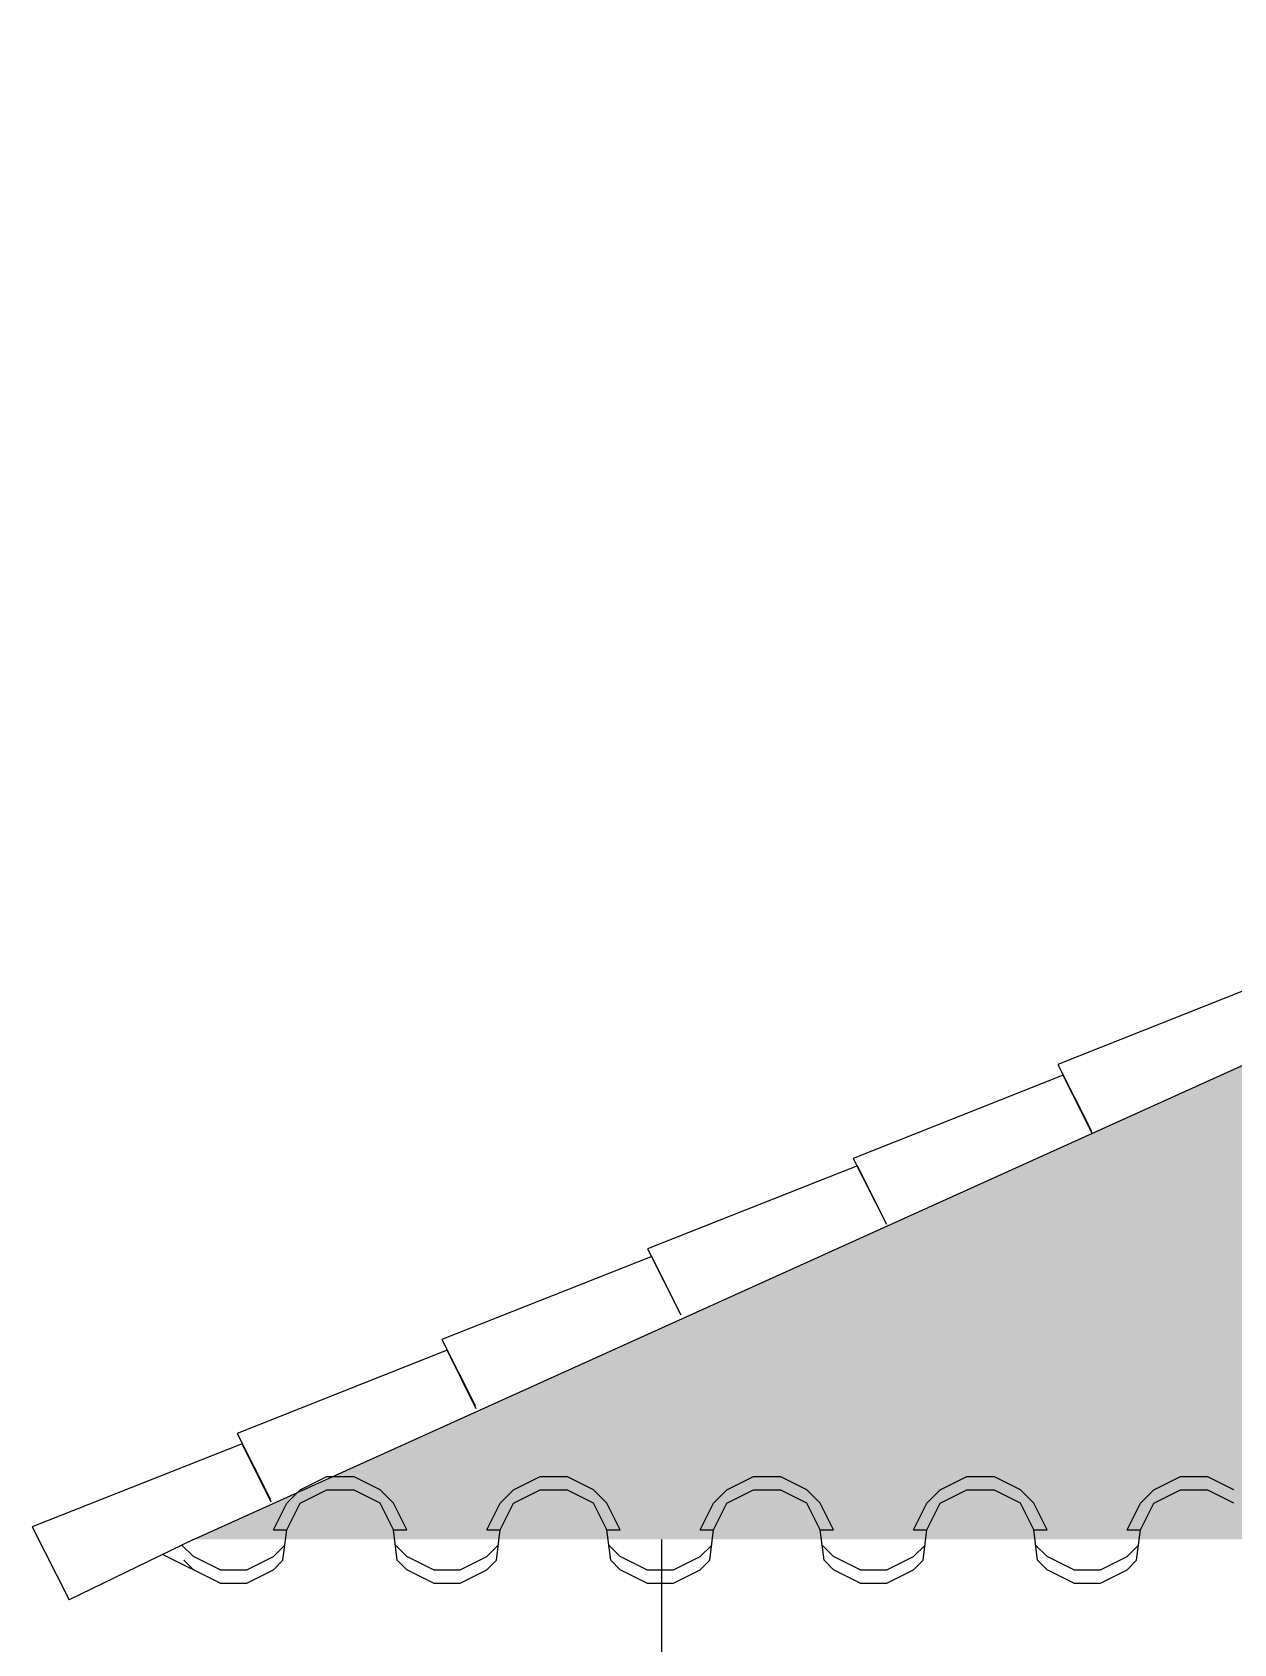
# Model space of a CAD drawing. Extents: x -109 to 1815, y -14679 to 345.
# Drawn here: x -103.568 to -101.541, y -35.543 to -32.824 of the extents above; entities that cross this region are included whole.
import ezdxf

# ---------------------------------------------------------------- set-up
doc = ezdxf.new("R2010")
doc.units = 0
doc.header["$MEASUREMENT"] = 0
for name, color, linetype in [('CAIBRO', 1, 'CONTINUOUS'), ('cob', 3, 'CONTINUOUS'), ('LINHA-TELHA-VISTA', 1, 'CONTINUOUS'), ('spanish2-18', 3, 'CONTINUOUS')]:
    doc.layers.add(name, color=color, linetype=linetype)

msp = doc.modelspace()

# ---------------------------------------------------------------- hatches: boundary and pattern name
at = {"layer": 'LINHA-TELHA-VISTA'}
h = msp.add_hatch(dxfattribs=at)
h.set_pattern_fill('SPANISH2', color=256, scale=0.18, style=0)
h.set_pattern_definition([(0, (-794.63089, -300.0635), (0.36, 0.18), [0.045, -0.315]), (0, (-794.63089, -300.041), (0.36, 0.18), [0.045, -0.135]), (0, (-794.45089, -300.0185), (0.36, 0.18), [0.045, -0.315]), (0, (-794.72089, -300.131), (0.36, 0.18), [0.0225, -0.18, 0.0225, -0.135]), (45, (-794.69839, -300.08599), (2e-17, 0.18), [0.03181981, -0.47729708]), (45, (-794.72089, -300.01849), (2e-17, 0.18), [0.022734, -0.48638288]), (45, (-794.72089, -299.99599), (2e-17, 0.18), [0.02727, -0.48184688]), (135, (-794.49589, -299.99599), (2e-17, 0.18), [0.02727, -0.48184688]), (135, (-794.49589, -300.01849), (2e-17, 0.18), [0.022734, -0.48638288]), (135, (-794.51839, -300.08599), (2e-17, 0.18), [0.03181981, -0.47729708]), (26.56505, (-794.67589, -300.08599), (-9e-12, 0.18), [0.05031153, -0.35218071]), (26.56505, (-794.67589, -300.06349), (-9e-12, 0.18), [0.05031153, -0.35218071]), (26.56505, (-794.76589, -300.04099), (-9e-12, 0.18), [0.05031153, -0.35218071]), (26.56505, (-794.76589, -300.01849), (-9e-12, 0.18), [0.05031153, -0.35218071]), (63.434949, (-794.720885, -300.13099), (9e-12, 0.18), [0.05031153, -0.75467294]), (63.434949, (-794.698385, -300.13099), (9e-12, 0.18), [0.05031153, -0.75467294]), (116.565051, (-794.518385, -300.13099), (-9e-12, 0.18), [0.05031153, -0.75467294]), (116.565051, (-794.495885, -300.13099), (-9e-12, 0.18), [0.05031153, -0.75467294]), (153.43495, (-794.54089, -300.08599), (9e-12, 0.18), [0.05031153, -0.35218071]), (153.43495, (-794.54089, -300.06349), (9e-12, 0.18), [0.05031153, -0.35218071]), (153.43495, (-794.45089, -300.04099), (9e-12, 0.18), [0.05031153, -0.35218071]), (153.43495, (-794.45089, -300.01849), (9e-12, 0.18), [0.05031153, -0.35218071]), (82.8749837, (-794.720885, -300.130991), (9e-14, 0.18), [0.18140076, -2.72101203]), (97.1250163, (-794.495885, -300.130991), (-9e-14, 0.18), [0.18140076, -2.72101203])])
h.paths.add_polyline_path([(-97.6719, -32.8242), (-103.2958, -35.3672), (-98.41, -35.3672), (-98.41, -36.4493), (-88.5964, -36.4493)])

# ---------------------------------------------------------------- linework, layer by layer
at = {"layer": 'CAIBRO'}
for p, q in [((-103.0964, -35.2771), (-97.6719, -32.8242)), ((-103.2958, -35.3672), (-103.0964, -35.2771))]:
    msp.add_line(p, q, dxfattribs=at)
at = {"layer": 'cob'}
for p, q in [((-103.2958, -35.3672), (-103.5057, -35.4691)), ((-102.5064, -35.3672), (-102.5064, -38.756))]:
    msp.add_line(p, q, dxfattribs=at)
for points in [[(-101.4346, -34.5241), (-101.4835, -34.4253), (-101.8376, -34.5657), (-101.7814, -34.677)], [(-101.78, -34.6825), (-101.8288, -34.5837), (-102.183, -34.7242), (-102.1268, -34.8355)], [(-102.1268, -34.8355), (-102.1757, -34.7367), (-102.5298, -34.8771), (-102.4736, -34.9884)], [(-102.4736, -34.9884), (-102.5225, -34.8896), (-102.8766, -35.03), (-102.8204, -35.1413)], [(-102.819, -35.1468), (-102.8679, -35.048), (-103.222, -35.1884), (-103.1658, -35.2997)], [(-103.1648, -35.3045), (-103.2137, -35.2057), (-103.5678, -35.3461), (-103.5057, -35.4691)]]:
    msp.add_lwpolyline(points, dxfattribs=at)
at = {"layer": 'spanish2-18'}
for p, q in [((-103.1159, -35.2835), (-103.0709, -35.261)), ((-103.0709, -35.261), (-103.0259, -35.261)), ((-102.9809, -35.2835), (-103.0259, -35.261)), ((-102.7559, -35.2835), (-102.7109, -35.261)), ((-102.7109, -35.261), (-102.6659, -35.261)), ((-102.6209, -35.2835), (-102.6659, -35.261)), ((-102.3959, -35.2835), (-102.3509, -35.261)), ((-102.3509, -35.261), (-102.3059, -35.261)), ((-102.2609, -35.2835), (-102.3059, -35.261)), ((-102.0359, -35.2835), (-101.9909, -35.261)), ((-101.9909, -35.261), (-101.9459, -35.261)), ((-101.9009, -35.2835), (-101.9459, -35.261)), ((-101.6759, -35.2835), (-101.6309, -35.261)), ((-101.6309, -35.261), (-101.5859, -35.261)), ((-101.5409, -35.2835), (-101.5859, -35.261)), ((-103.1384, -35.306), (-103.1159, -35.2835)), ((-103.1159, -35.306), (-103.0709, -35.2835)), ((-103.0709, -35.2835), (-103.0259, -35.2835)), ((-102.9809, -35.306), (-103.0259, -35.2835)), ((-102.9584, -35.306), (-102.9809, -35.2835)), ((-102.7784, -35.306), (-102.7559, -35.2835)), ((-102.7559, -35.306), (-102.7109, -35.2835)), ((-102.7109, -35.2835), (-102.6659, -35.2835)), ((-102.6209, -35.306), (-102.6659, -35.2835)), ((-102.5984, -35.306), (-102.6209, -35.2835)), ((-102.4184, -35.306), (-102.3959, -35.2835)), ((-102.3959, -35.306), (-102.3509, -35.2835)), ((-102.3509, -35.2835), (-102.3059, -35.2835)), ((-102.2609, -35.306), (-102.3059, -35.2835)), ((-102.2384, -35.306), (-102.2609, -35.2835)), ((-102.0584, -35.306), (-102.0359, -35.2835)), ((-102.0359, -35.306), (-101.9909, -35.2835)), ((-101.9909, -35.2835), (-101.9459, -35.2835)), ((-101.9009, -35.306), (-101.9459, -35.2835)), ((-101.8784, -35.306), (-101.9009, -35.2835)), ((-101.6984, -35.306), (-101.6759, -35.2835)), ((-101.6759, -35.306), (-101.6309, -35.2835)), ((-101.6309, -35.2835), (-101.5859, -35.2835)), ((-101.5409, -35.306), (-101.5859, -35.2835)), ((-103.1609, -35.351), (-103.1384, -35.306)), ((-103.1384, -35.351), (-103.1159, -35.306)), ((-102.9584, -35.351), (-102.9809, -35.306)), ((-102.9359, -35.351), (-102.9584, -35.306)), ((-102.8009, -35.351), (-102.7784, -35.306)), ((-102.7784, -35.351), (-102.7559, -35.306)), ((-102.5984, -35.351), (-102.6209, -35.306)), ((-102.5759, -35.351), (-102.5984, -35.306)), ((-102.4409, -35.351), (-102.4184, -35.306)), ((-102.4184, -35.351), (-102.3959, -35.306)), ((-102.2384, -35.351), (-102.2609, -35.306)), ((-102.2159, -35.351), (-102.2384, -35.306)), ((-102.0809, -35.351), (-102.0584, -35.306)), ((-102.0584, -35.351), (-102.0359, -35.306)), ((-101.8784, -35.351), (-101.9009, -35.306)), ((-101.8559, -35.351), (-101.8784, -35.306)), ((-101.7209, -35.351), (-101.6984, -35.306)), ((-101.6984, -35.351), (-101.6759, -35.306)), ((-103.1609, -35.351), (-103.1384, -35.351)), ((-103.1448, -35.4024), (-103.1384, -35.351)), ((-102.9584, -35.351), (-102.9359, -35.351)), ((-102.952, -35.4024), (-102.9584, -35.351)), ((-102.8009, -35.351), (-102.7784, -35.351)), ((-102.7848, -35.4024), (-102.7784, -35.351)), ((-102.5984, -35.351), (-102.5759, -35.351)), ((-102.592, -35.4024), (-102.5984, -35.351)), ((-102.4409, -35.351), (-102.4184, -35.351)), ((-102.4248, -35.4024), (-102.4184, -35.351)), ((-102.2384, -35.351), (-102.2159, -35.351)), ((-102.232, -35.4024), (-102.2384, -35.351)), ((-102.0809, -35.351), (-102.0584, -35.351)), ((-102.0648, -35.4024), (-102.0584, -35.351)), ((-101.8784, -35.351), (-101.8559, -35.351)), ((-101.872, -35.4024), (-101.8784, -35.351)), ((-101.7209, -35.351), (-101.6984, -35.351)), ((-101.7048, -35.4024), (-101.6984, -35.351)), ((-103.2509, -35.441), (-103.3479, -35.3925)), ((-103.2959, -35.396), (-103.3152, -35.3767)), ((-103.2509, -35.4185), (-103.2959, -35.396)), ((-103.2059, -35.4185), (-103.1609, -35.396)), ((-103.1609, -35.396), (-103.1416, -35.3767)), ((-102.9359, -35.396), (-102.9552, -35.3767)), ((-102.8909, -35.4185), (-102.9359, -35.396)), ((-102.8459, -35.4185), (-102.8009, -35.396)), ((-102.8009, -35.396), (-102.7816, -35.3767)), ((-102.5759, -35.396), (-102.5952, -35.3767)), ((-102.5309, -35.4185), (-102.5759, -35.396)), ((-102.4859, -35.4185), (-102.4409, -35.396)), ((-102.4409, -35.396), (-102.4216, -35.3767)), ((-102.2159, -35.396), (-102.2352, -35.3767)), ((-102.1709, -35.4185), (-102.2159, -35.396)), ((-102.1259, -35.4185), (-102.0809, -35.396)), ((-102.0809, -35.396), (-102.0616, -35.3767)), ((-101.8559, -35.396), (-101.8752, -35.3767)), ((-101.8109, -35.4185), (-101.8559, -35.396)), ((-101.7659, -35.4185), (-101.7209, -35.396)), ((-101.7209, -35.396), (-101.7016, -35.3767)), ((-103.2959, -35.4185), (-103.312, -35.4024)), ((-103.2509, -35.4185), (-103.2059, -35.4185)), ((-103.2059, -35.441), (-103.1609, -35.4185)), ((-103.1609, -35.4185), (-103.1448, -35.4024)), ((-102.9359, -35.4185), (-102.952, -35.4024)), ((-102.8909, -35.441), (-102.9359, -35.4185)), ((-102.8909, -35.4185), (-102.8459, -35.4185)), ((-102.8459, -35.441), (-102.8009, -35.4185)), ((-102.8009, -35.4185), (-102.7848, -35.4024)), ((-102.5759, -35.4185), (-102.592, -35.4024)), ((-102.5309, -35.441), (-102.5759, -35.4185)), ((-102.5309, -35.4185), (-102.4859, -35.4185)), ((-102.4859, -35.441), (-102.4409, -35.4185)), ((-102.4409, -35.4185), (-102.4248, -35.4024)), ((-102.2159, -35.4185), (-102.232, -35.4024)), ((-102.1709, -35.441), (-102.2159, -35.4185)), ((-102.1709, -35.4185), (-102.1259, -35.4185)), ((-102.1259, -35.441), (-102.0809, -35.4185)), ((-102.0809, -35.4185), (-102.0648, -35.4024)), ((-101.8559, -35.4185), (-101.872, -35.4024)), ((-101.8109, -35.441), (-101.8559, -35.4185)), ((-101.8109, -35.4185), (-101.7659, -35.4185)), ((-101.7659, -35.441), (-101.7209, -35.4185)), ((-101.7209, -35.4185), (-101.7048, -35.4024)), ((-103.2509, -35.441), (-103.2059, -35.441)), ((-102.8909, -35.441), (-102.8459, -35.441)), ((-102.5309, -35.441), (-102.4859, -35.441)), ((-102.1709, -35.441), (-102.1259, -35.441)), ((-101.8109, -35.441), (-101.7659, -35.441))]:
    msp.add_line(p, q, dxfattribs=at)

doc.saveas('drawing.dxf')
